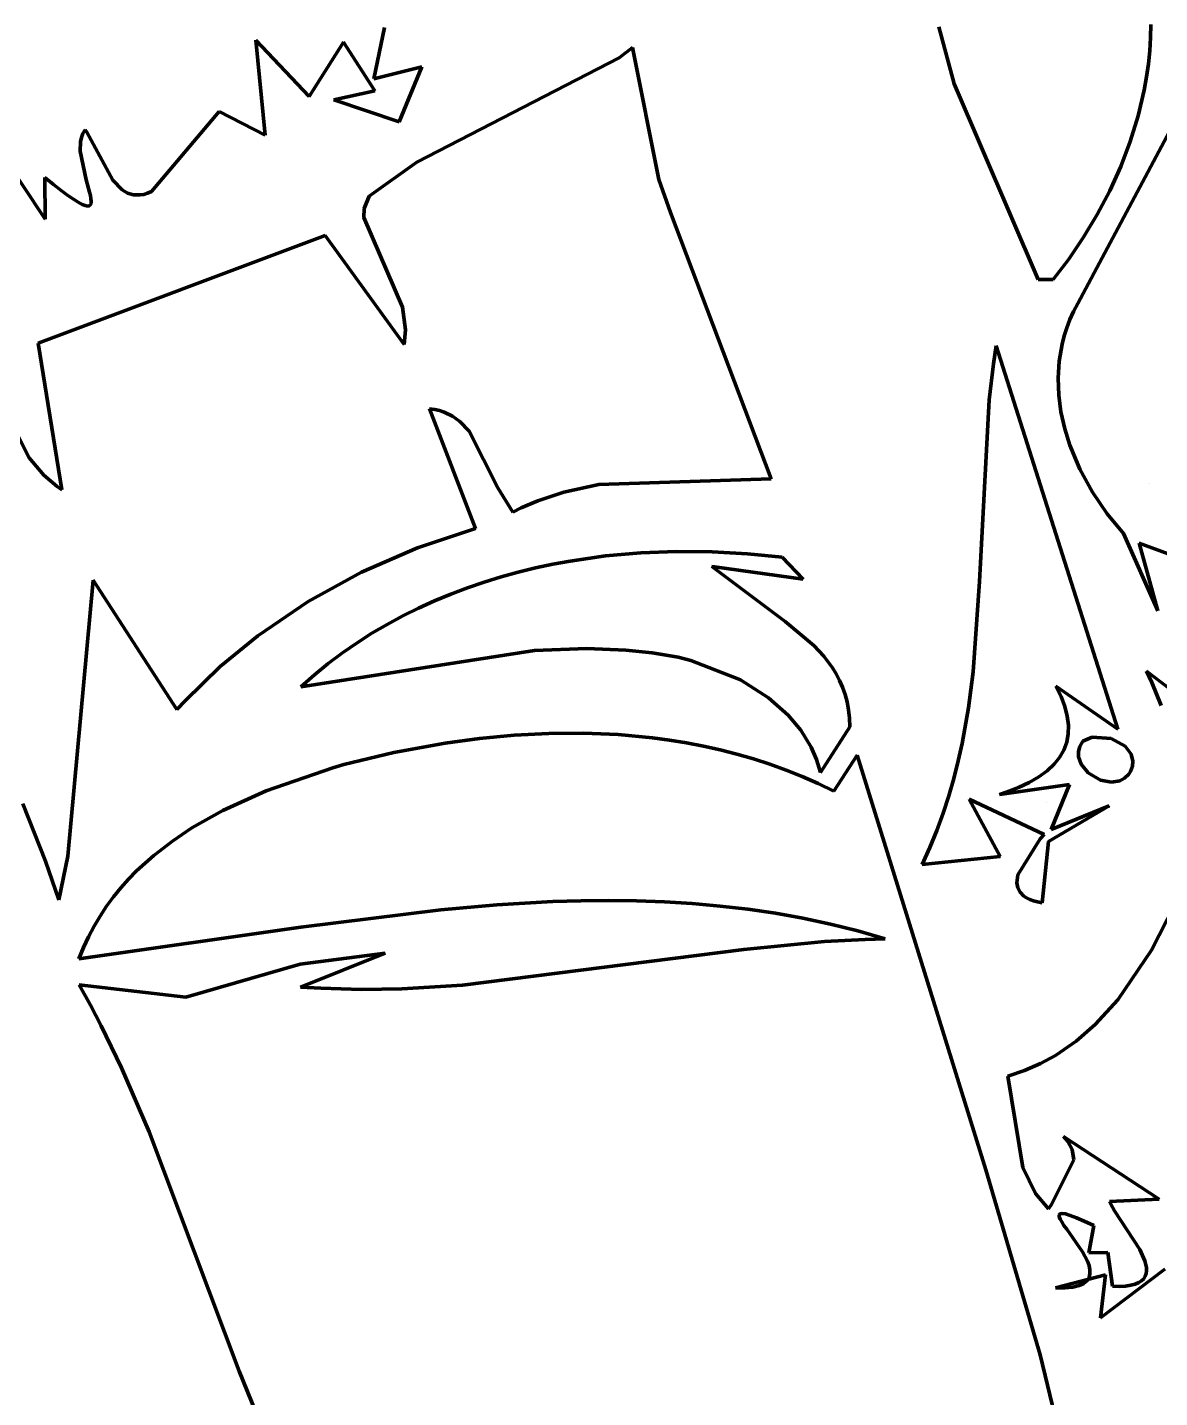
# Model space of a CAD drawing. Header units: millimetres. Extents: x 0 to 9.3, y 0 to 12.
# Drawn here: x 3.213 to 3.944, y 3.515 to 4.399 of the extents above; entities that cross this region are included whole.
import ezdxf

# ---------------------------------------------------------------- set-up
doc = ezdxf.new("R2010")
doc.units = ezdxf.units.MM
doc.layers.add('color#000000ff', color=7, linetype='CONTINUOUS', lineweight=100)
doc.layers.add('color#ffffffff', color=7, linetype='CONTINUOUS', lineweight=100)

msp = doc.modelspace()

# ---------------------------------------------------------------- linework, layer by layer
at = {"layer": 'color#000000ff'}
for p, q in [((3.43652, 4.36574), (3.4434, 4.39896)), ((3.80102, 4.39923), (3.81087, 4.36253)), ((3.9371, 4.38392), (3.9376, 4.39239)), ((3.9376, 4.39239), (3.93775, 4.40087)), ((3.36624, 4.32954), (3.3602, 4.39078)), ((3.3602, 4.39078), (3.39464, 4.35449)), ((3.39464, 4.35449), (3.41685, 4.38933)), ((3.41685, 4.38933), (3.43715, 4.35811)), ((3.60338, 4.38593), (3.59469, 4.37923)), ((3.6204, 4.30094), (3.60338, 4.38593)), ((3.93626, 4.37545), (3.9371, 4.38392)), ((3.59469, 4.37923), (3.46426, 4.312)), ((3.97703, 4.38305), (3.89075, 4.22089)), ((3.93508, 4.36699), (3.93626, 4.37545)), ((3.4674, 4.37344), (3.43652, 4.36574)), ((3.45272, 4.33799), (3.4674, 4.37344)), ((3.93358, 4.35857), (3.93508, 4.36699)), ((3.43715, 4.35811), (3.41073, 4.35232)), ((3.81087, 4.36253), (3.86516, 4.2364)), ((3.92965, 4.34185), (3.93358, 4.35857)), ((3.41073, 4.35232), (3.45272, 4.33799)), ((3.29301, 4.29306), (3.3366, 4.34478)), ((3.3366, 4.34478), (3.36624, 4.32954)), ((3.92457, 4.32537), (3.92965, 4.34185)), ((3.24781, 4.32794), (3.24874, 4.33055)), ((3.24874, 4.33055), (3.25006, 4.33296)), ((3.25006, 4.33296), (3.25121, 4.33146)), ((3.25121, 4.33146), (3.26809, 4.30048)), ((3.24702, 4.31919), (3.24724, 4.32515)), ((3.24724, 4.32515), (3.24781, 4.32794)), ((3.91842, 4.30922), (3.92457, 4.32537)), ((3.19456, 4.31998), (3.22441, 4.27517)), ((3.25072, 4.30066), (3.24702, 4.31919)), ((3.46426, 4.312), (3.43343, 4.29021)), ((3.91129, 4.29348), (3.91842, 4.30922)), ((3.22441, 4.27517), (3.22416, 4.30205)), ((3.22416, 4.30205), (3.22979, 4.29754)), ((3.22979, 4.29754), (3.23471, 4.29374)), ((3.25298, 4.29269), (3.25072, 4.30066)), ((3.26809, 4.30048), (3.27404, 4.29419)), ((3.62795, 4.27954), (3.6204, 4.30094)), ((3.23471, 4.29374), (3.23897, 4.2906)), ((3.23897, 4.2906), (3.2426, 4.28809)), ((3.2426, 4.28809), (3.24565, 4.28618)), ((3.25352, 4.29045), (3.25298, 4.29269)), ((3.25389, 4.28848), (3.25352, 4.29045)), ((3.25405, 4.2868), (3.25389, 4.28848)), ((3.25394, 4.28545), (3.25405, 4.2868)), ((3.27404, 4.29419), (3.27751, 4.29212)), ((3.27751, 4.29212), (3.28136, 4.29097)), ((3.28136, 4.29097), (3.28565, 4.29088)), ((3.28565, 4.29088), (3.28797, 4.29128)), ((3.28797, 4.29128), (3.29043, 4.292)), ((3.29043, 4.292), (3.29301, 4.29306)), ((3.43343, 4.29021), (3.43012, 4.28224)), ((3.90328, 4.27823), (3.91129, 4.29348)), ((3.24565, 4.28618), (3.24815, 4.28484)), ((3.24815, 4.28484), (3.25015, 4.28403)), ((3.25015, 4.28403), (3.25169, 4.28372)), ((3.25169, 4.28372), (3.25281, 4.28388)), ((3.25281, 4.28388), (3.25354, 4.28446)), ((3.25354, 4.28446), (3.25394, 4.28545)), ((3.43012, 4.28224), (3.4299, 4.27642)), ((3.69281, 4.10785), (3.62795, 4.27954)), ((3.89447, 4.26357), (3.90328, 4.27823)), ((3.4299, 4.27642), (3.45501, 4.21857)), ((3.40496, 4.26475), (3.21976, 4.19531)), ((3.45602, 4.19445), (3.40496, 4.26475)), ((3.88496, 4.24958), (3.89447, 4.26357)), ((3.87483, 4.23634), (3.88496, 4.24958)), ((3.86516, 4.2364), (3.87483, 4.23634)), ((3.45501, 4.21857), (3.45683, 4.20379)), ((3.88804, 4.21575), (3.88567, 4.21054)), ((3.89075, 4.22089), (3.88804, 4.21575)), ((3.88567, 4.21054), (3.88364, 4.20527)), ((3.45683, 4.20379), (3.45602, 4.19445)), ((3.88193, 4.19995), (3.88054, 4.19458)), ((3.88364, 4.20527), (3.88193, 4.19995)), ((3.21404, 4.12138), (3.1787, 4.19081)), ((3.21976, 4.19531), (3.23518, 4.10075)), ((3.83804, 4.19348), (3.8363, 4.18197)), ((3.91645, 3.94637), (3.83804, 4.19348)), ((3.88054, 4.19458), (3.87869, 4.18374)), ((3.8363, 4.18197), (3.83357, 4.15882)), ((3.87869, 4.18374), (3.878, 4.17281)), ((3.878, 4.17281), (3.87841, 4.16186)), ((3.83357, 4.15882), (3.82739, 4.04164)), ((3.87841, 4.16186), (3.87986, 4.15095)), ((3.50204, 4.07571), (3.47232, 4.15287)), ((3.47232, 4.15287), (3.47573, 4.15245)), ((3.47573, 4.15245), (3.47892, 4.15176)), ((3.47892, 4.15176), (3.4819, 4.15082)), ((3.4819, 4.15082), (3.48729, 4.14825)), ((3.48729, 4.14825), (3.49198, 4.14484)), ((3.49198, 4.14484), (3.49793, 4.13844)), ((3.87986, 4.15095), (3.88226, 4.14013)), ((3.49793, 4.13844), (3.51641, 4.10188)), ((3.88226, 4.14013), (3.88556, 4.12948)), ((3.88556, 4.12948), (3.89203, 4.11396)), ((3.22349, 4.1102), (3.21404, 4.12138)), ((3.23202, 4.10293), (3.22349, 4.1102)), ((3.89203, 4.11396), (3.90011, 4.09915)), ((3.23518, 4.10075), (3.23202, 4.10293)), ((3.51641, 4.10188), (3.52606, 4.08635)), ((3.559, 4.09919), (3.58172, 4.10413)), ((3.58172, 4.10413), (3.69281, 4.10785)), ((3.93688, 4.10478), (3.93688, 4.10478)), ((3.53144, 4.08901), (3.54233, 4.09368)), ((3.54233, 4.09368), (3.559, 4.09919)), ((3.90011, 4.09915), (3.90959, 4.08527)), ((3.52606, 4.08635), (3.53144, 4.08901)), ((3.90959, 4.08527), (3.92022, 4.07254)), ((3.46452, 4.06335), (3.50204, 4.07571)), ((3.92022, 4.07254), (3.94237, 4.02264)), ((3.94237, 4.02264), (3.9303, 4.06619)), ((3.9303, 4.06619), (3.9531, 4.05786)), ((3.42844, 4.04768), (3.46452, 4.06335)), ((3.58594, 4.05803), (3.5632, 4.05478)), ((3.60883, 4.06009), (3.58594, 4.05803)), ((3.63178, 4.06099), (3.60883, 4.06009)), ((3.65469, 4.06078), (3.63178, 4.06099)), ((3.67747, 4.05949), (3.65469, 4.06078)), ((3.70003, 4.05717), (3.67747, 4.05949)), ((3.71351, 4.04307), (3.70003, 4.05717)), ((3.39407, 4.02876), (3.42844, 4.04768)), ((3.54071, 4.05031), (3.52958, 4.0476)), ((3.55192, 4.0527), (3.54071, 4.05031)), ((3.5632, 4.05478), (3.55192, 4.0527)), ((3.70186, 4.01575), (3.65461, 4.05121)), ((3.65461, 4.05121), (3.65618, 4.05099)), ((3.65618, 4.05099), (3.71351, 4.04307)), ((3.2389, 3.86436), (3.25538, 4.04252)), ((3.25538, 4.04252), (3.30923, 3.95891)), ((3.50764, 4.04121), (3.49684, 4.03752)), ((3.51856, 4.04457), (3.50764, 4.04121)), ((3.52958, 4.0476), (3.51856, 4.04457)), ((3.82739, 4.04164), (3.82316, 3.98324)), ((3.48617, 4.03349), (3.47565, 4.02913)), ((3.49684, 4.03752), (3.48617, 4.03349)), ((3.36168, 4.00663), (3.39407, 4.02876)), ((3.46528, 4.02442), (3.45508, 4.01936)), ((3.47565, 4.02913), (3.46528, 4.02442)), ((3.44506, 4.01394), (3.43523, 4.00817)), ((3.45508, 4.01936), (3.44506, 4.01394)), ((3.7204, 4.00034), (3.70186, 4.01575)), ((3.33737, 3.98666), (3.36168, 4.00663)), ((3.43523, 4.00817), (3.4256, 4.00203)), ((3.38936, 3.97374), (3.54014, 3.99705)), ((3.41619, 3.99552), (3.40701, 3.98864)), ((3.4256, 4.00203), (3.41619, 3.99552)), ((3.54014, 3.99705), (3.57386, 3.99838)), ((3.57386, 3.99838), (3.59917, 3.99737)), ((3.59917, 3.99737), (3.61604, 3.99557)), ((3.61604, 3.99557), (3.63292, 3.99273)), ((3.72679, 3.99345), (3.7204, 4.00034)), ((3.31465, 3.9647), (3.33737, 3.98666)), ((3.40701, 3.98864), (3.39806, 3.98138)), ((3.63292, 3.99273), (3.64107, 3.99065)), ((3.64107, 3.99065), (3.67306, 3.97809)), ((3.73238, 3.98596), (3.72679, 3.99345)), ((3.73482, 3.98196), (3.73238, 3.98596)), ((3.39806, 3.98138), (3.38936, 3.97374)), ((3.67306, 3.97809), (3.6912, 3.96663)), ((3.73701, 3.97777), (3.73482, 3.98196)), ((3.73892, 3.97337), (3.73701, 3.97777)), ((3.82316, 3.98324), (3.82016, 3.96011)), ((3.93507, 3.98371), (3.93845, 3.9764)), ((4.15731, 3.81458), (3.93507, 3.98371)), ((3.74053, 3.96876), (3.73892, 3.97337)), ((3.74183, 3.96392), (3.74053, 3.96876)), ((3.8799, 3.96736), (3.87657, 3.97411)), ((3.87657, 3.97411), (3.91645, 3.94637)), ((3.93845, 3.9764), (3.94456, 3.96154)), ((3.30923, 3.95891), (3.31465, 3.9647)), ((3.6912, 3.96663), (3.70387, 3.95534)), ((3.74279, 3.95883), (3.74183, 3.96392)), ((3.82016, 3.96011), (3.8161, 3.93719)), ((3.88236, 3.9609), (3.8799, 3.96736)), ((3.88395, 3.95473), (3.88236, 3.9609)), ((3.70387, 3.95534), (3.71195, 3.94559)), ((3.74341, 3.95347), (3.74279, 3.95883)), ((3.74365, 3.94785), (3.74341, 3.95347)), ((3.88469, 3.94884), (3.88395, 3.95473)), ((3.52696, 3.94242), (3.50463, 3.94031)), ((3.54935, 3.94358), (3.52696, 3.94242)), ((3.57173, 3.94373), (3.54935, 3.94358)), ((3.59405, 3.94279), (3.57173, 3.94373)), ((3.61624, 3.94073), (3.59405, 3.94279)), ((3.71195, 3.94559), (3.71857, 3.93469)), ((3.72475, 3.91834), (3.74365, 3.94785)), ((3.88356, 3.93791), (3.88456, 3.94323)), ((3.88456, 3.94323), (3.88469, 3.94884)), ((3.48241, 3.9373), (3.44943, 3.93125)), ((3.50463, 3.94031), (3.48241, 3.9373)), ((3.62727, 3.93925), (3.61624, 3.94073)), ((3.63825, 3.93746), (3.62727, 3.93925)), ((3.64916, 3.93536), (3.63825, 3.93746)), ((3.66001, 3.93294), (3.64916, 3.93536)), ((3.67077, 3.93018), (3.66001, 3.93294)), ((3.71857, 3.93469), (3.72207, 3.92678)), ((3.8161, 3.93719), (3.81359, 3.92581)), ((3.87897, 3.92812), (3.8817, 3.93287)), ((3.8817, 3.93287), (3.88356, 3.93791)), ((3.89204, 3.93525), (3.89115, 3.93188)), ((3.89402, 3.93856), (3.89204, 3.93525)), ((3.90004, 3.94108), (3.89402, 3.93856)), ((3.91219, 3.94029), (3.90004, 3.94108)), ((3.92125, 3.93531), (3.91219, 3.94029)), ((3.9251, 3.93026), (3.92125, 3.93531)), ((3.44943, 3.93125), (3.41706, 3.92353)), ((3.68145, 3.92709), (3.67077, 3.93018)), ((3.69204, 3.92366), (3.68145, 3.92709)), ((3.72207, 3.92678), (3.72475, 3.91834)), ((3.74842, 3.92962), (3.73333, 3.90631)), ((3.83127, 3.66214), (3.74842, 3.92962)), ((3.81359, 3.92581), (3.81074, 3.9145)), ((3.87538, 3.92365), (3.87897, 3.92812)), ((3.89115, 3.93188), (3.89122, 3.92854)), ((3.89122, 3.92854), (3.89289, 3.92373)), ((3.92621, 3.92576), (3.9251, 3.93026)), ((3.92592, 3.92249), (3.92621, 3.92576)), ((3.40993, 3.92147), (3.36689, 3.90661)), ((3.41706, 3.92353), (3.40993, 3.92147)), ((3.70254, 3.91987), (3.69204, 3.92366)), ((3.71292, 3.91572), (3.70254, 3.91987)), ((3.72319, 3.91121), (3.71292, 3.91572)), ((3.85943, 3.91196), (3.86561, 3.91557)), ((3.86561, 3.91557), (3.87093, 3.91947)), ((3.87093, 3.91947), (3.87538, 3.92365)), ((3.89289, 3.92373), (3.89741, 3.91814)), ((3.89741, 3.91814), (3.90541, 3.91335)), ((3.92088, 3.91465), (3.92365, 3.91725)), ((3.92365, 3.91725), (3.92466, 3.91904)), ((3.92466, 3.91904), (3.92592, 3.92249)), ((3.36689, 3.90661), (3.33894, 3.89388)), ((3.73333, 3.90631), (3.72319, 3.91121)), ((3.81074, 3.9145), (3.80751, 3.90326)), ((3.88531, 3.91066), (3.84018, 3.90418)), ((3.84446, 3.90559), (3.85238, 3.90863)), ((3.85238, 3.90863), (3.85943, 3.91196)), ((3.87358, 3.88151), (3.88531, 3.91066)), ((3.90541, 3.91335), (3.91256, 3.91205)), ((3.91256, 3.91205), (3.91774, 3.91298)), ((3.91774, 3.91298), (3.92088, 3.91465)), ((3.21004, 3.89827), (3.22458, 3.86127)), ((3.80751, 3.90326), (3.80387, 3.89209)), ((3.84069, 3.86419), (3.82068, 3.90113)), ((3.82068, 3.90113), (3.86903, 3.87845)), ((3.84018, 3.90418), (3.84446, 3.90559)), ((3.87031, 3.89921), (3.87031, 3.89921)), ((3.33894, 3.89388), (3.31901, 3.88259)), ((3.80387, 3.89209), (3.7998, 3.881)), ((3.87189, 3.87394), (3.91087, 3.89689)), ((3.91087, 3.89689), (3.87358, 3.88151)), ((3.31901, 3.88259), (3.30642, 3.87414)), ((3.7998, 3.881), (3.79527, 3.87)), ((3.30642, 3.87414), (3.29451, 3.86492)), ((3.86646, 3.87551), (3.85207, 3.85234)), ((3.86903, 3.87845), (3.86646, 3.87551)), ((3.86771, 3.83441), (3.87189, 3.87394)), ((3.2331, 3.83626), (3.2389, 3.86436)), ((3.29451, 3.86492), (3.28339, 3.85486)), ((3.79527, 3.87), (3.79025, 3.85909)), ((3.79025, 3.85909), (3.84069, 3.86419)), ((3.22458, 3.86127), (3.2331, 3.83626)), ((3.28339, 3.85486), (3.27816, 3.8495)), ((3.27816, 3.8495), (3.27318, 3.84393)), ((3.85207, 3.85234), (3.85142, 3.84717)), ((3.85142, 3.84717), (3.85198, 3.844)), ((3.26845, 3.83812), (3.26398, 3.83207)), ((3.27318, 3.84393), (3.26845, 3.83812)), ((3.55192, 3.8351), (3.56996, 3.83563)), ((3.56996, 3.83563), (3.58798, 3.8358)), ((3.58798, 3.8358), (3.60599, 3.83557)), ((3.60599, 3.83557), (3.62397, 3.83493)), ((3.85198, 3.844), (3.85346, 3.84113)), ((3.85346, 3.84113), (3.856, 3.83863)), ((3.856, 3.83863), (3.8577, 3.83753)), ((3.8577, 3.83753), (3.85971, 3.83656)), ((3.85971, 3.83656), (3.86203, 3.83571)), ((3.86203, 3.83571), (3.8647, 3.83499)), ((3.26398, 3.83207), (3.2598, 3.82579)), ((3.3894, 3.81865), (3.47966, 3.8299)), ((3.47966, 3.8299), (3.5158, 3.83306)), ((3.5158, 3.83306), (3.55192, 3.8351)), ((3.62397, 3.83493), (3.64192, 3.83383)), ((3.64192, 3.83383), (3.65984, 3.83225)), ((3.65984, 3.83225), (3.67772, 3.83017)), ((3.67772, 3.83017), (3.69557, 3.82755)), ((3.69557, 3.82755), (3.71338, 3.82436)), ((3.8647, 3.83499), (3.86771, 3.83441)), ((3.95342, 3.8332), (3.93825, 3.80369)), ((3.24616, 3.79811), (3.3894, 3.81865)), ((3.25591, 3.81925), (3.25233, 3.81247)), ((3.2598, 3.82579), (3.25591, 3.81925)), ((3.71338, 3.82436), (3.73114, 3.82058)), ((3.73114, 3.82058), (3.74885, 3.81617)), ((3.25233, 3.81247), (3.24908, 3.80542)), ((3.72732, 3.80929), (3.67527, 3.80425)), ((3.75343, 3.81073), (3.72732, 3.80929)), ((3.74885, 3.81617), (3.76651, 3.81112)), ((3.76651, 3.81112), (3.75343, 3.81073)), ((3.24908, 3.80542), (3.24616, 3.79811)), ((3.44372, 3.80191), (3.38892, 3.7948)), ((3.38921, 3.77997), (3.44372, 3.80191)), ((3.67527, 3.80425), (3.49362, 3.78129)), ((3.93825, 3.80369), (3.91665, 3.77182)), ((3.38892, 3.7948), (3.31509, 3.77337)), ((3.31509, 3.77337), (3.24631, 3.78141)), ((3.24631, 3.78141), (3.25356, 3.76823)), ((3.40232, 3.77917), (3.38921, 3.77997)), ((3.42848, 3.77849), (3.40232, 3.77917)), ((3.45458, 3.77893), (3.42848, 3.77849)), ((3.49362, 3.78129), (3.45458, 3.77893)), ((3.25356, 3.76823), (3.26051, 3.75492)), ((3.91665, 3.77182), (3.90199, 3.75577)), ((3.26051, 3.75492), (3.27357, 3.72794)), ((3.90199, 3.75577), (3.88973, 3.74513)), ((3.88973, 3.74513), (3.87629, 3.7359)), ((3.86663, 3.73063), (3.85637, 3.72614)), ((3.87629, 3.7359), (3.86663, 3.73063)), ((3.27357, 3.72794), (3.29145, 3.68671)), ((3.85637, 3.72614), (3.8455, 3.72248)), ((3.8455, 3.72248), (3.85518, 3.66367)), ((3.29145, 3.68671), (3.34953, 3.53229)), ((3.88437, 3.68029), (3.88139, 3.68356)), ((3.88139, 3.68356), (3.9433, 3.64308)), ((3.88716, 3.67532), (3.88437, 3.68029)), ((3.87367, 3.63975), (3.88822, 3.66862)), ((3.88822, 3.66862), (3.88716, 3.67532)), ((3.86637, 3.54274), (3.83127, 3.66214)), ((3.85518, 3.66367), (3.86353, 3.64694)), ((3.86353, 3.64694), (3.87187, 3.63689)), ((3.9433, 3.64308), (3.91112, 3.64177)), ((3.91112, 3.64177), (3.91205, 3.63986)), ((3.87187, 3.63689), (3.87367, 3.63975)), ((3.8793, 3.63371), (3.87869, 3.63301)), ((3.87869, 3.63301), (3.87873, 3.63187)), ((3.88062, 3.63393), (3.8793, 3.63371)), ((3.88276, 3.63362), (3.88062, 3.63393)), ((3.88578, 3.63274), (3.88276, 3.63362)), ((3.88979, 3.63125), (3.88578, 3.63274)), ((3.91205, 3.63986), (3.91448, 3.63564)), ((3.91448, 3.63564), (3.9307, 3.61071)), ((3.87873, 3.63187), (3.87931, 3.63034)), ((3.87931, 3.63034), (3.88037, 3.62846)), ((3.88037, 3.62846), (3.88181, 3.62628)), ((3.88181, 3.62628), (3.88354, 3.62384)), ((3.88354, 3.62384), (3.89372, 3.60932)), ((3.89486, 3.6291), (3.88979, 3.63125)), ((3.90107, 3.62624), (3.89486, 3.6291)), ((3.89787, 3.60867), (3.90107, 3.62624)), ((3.89372, 3.60932), (3.8969, 3.60326)), ((3.91017, 3.60875), (3.89787, 3.60867)), ((3.91304, 3.58698), (3.91017, 3.60875)), ((3.9307, 3.61071), (3.93399, 3.60346)), ((3.8969, 3.60326), (3.89796, 3.60035)), ((3.89796, 3.60035), (3.89855, 3.59759)), ((3.89855, 3.59759), (3.89859, 3.59502)), ((3.9054, 3.56662), (3.94685, 3.59804)), ((3.93399, 3.60346), (3.93503, 3.59907)), ((3.93512, 3.59705), (3.93488, 3.59517)), ((3.93503, 3.59907), (3.93512, 3.59705)), ((3.87628, 3.586), (3.90851, 3.59448)), ((3.89455, 3.58887), (3.89153, 3.58749)), ((3.89668, 3.59061), (3.89455, 3.58887)), ((3.898, 3.59268), (3.89668, 3.59061)), ((3.89859, 3.59502), (3.898, 3.59268)), ((3.90851, 3.59448), (3.9054, 3.56662)), ((3.92771, 3.58838), (3.92488, 3.58765)), ((3.93004, 3.58934), (3.92771, 3.58838)), ((3.93189, 3.59052), (3.93004, 3.58934)), ((3.93329, 3.59189), (3.93189, 3.59052)), ((3.93428, 3.59345), (3.93329, 3.59189)), ((3.93488, 3.59517), (3.93428, 3.59345)), ((3.88248, 3.58601), (3.87628, 3.586)), ((3.88754, 3.58653), (3.88248, 3.58601)), ((3.89153, 3.58749), (3.88754, 3.58653)), ((3.91757, 3.58694), (3.91304, 3.58698)), ((3.92151, 3.58716), (3.91757, 3.58694)), ((3.92488, 3.58765), (3.92151, 3.58716)), ((3.87748, 3.49736), (3.86637, 3.54274)), ((3.34953, 3.53229), (3.37211, 3.47682))]:
    msp.add_line(p, q, dxfattribs=at)
at = {"layer": 'color#ffffffff'}
for p, q in [((3.4434, 4.39896), (3.43652, 4.36574)), ((3.81087, 4.36253), (3.80102, 4.39923)), ((3.9376, 4.39239), (3.9371, 4.38392)), ((3.93775, 4.40087), (3.9376, 4.39239)), ((3.39464, 4.35449), (3.3602, 4.39078)), ((3.3602, 4.39078), (3.36624, 4.32954)), ((3.41685, 4.38933), (3.39464, 4.35449)), ((3.43715, 4.35811), (3.41685, 4.38933)), ((3.59469, 4.37923), (3.60338, 4.38593)), ((3.60338, 4.38593), (3.6204, 4.30094)), ((3.9371, 4.38392), (3.93626, 4.37545)), ((3.46426, 4.312), (3.59469, 4.37923)), ((3.89075, 4.22089), (3.97703, 4.38305)), ((3.93626, 4.37545), (3.93508, 4.36699)), ((3.43652, 4.36574), (3.4674, 4.37344)), ((3.4674, 4.37344), (3.45272, 4.33799)), ((3.93508, 4.36699), (3.93358, 4.35857)), ((3.41073, 4.35232), (3.43715, 4.35811)), ((3.86516, 4.2364), (3.81087, 4.36253)), ((3.93358, 4.35857), (3.92965, 4.34185)), ((3.45272, 4.33799), (3.41073, 4.35232)), ((3.3366, 4.34478), (3.29301, 4.29306)), ((3.36624, 4.32954), (3.3366, 4.34478)), ((3.92965, 4.34185), (3.92457, 4.32537)), ((3.24874, 4.33055), (3.24781, 4.32794)), ((3.25006, 4.33296), (3.24874, 4.33055)), ((3.25121, 4.33146), (3.25006, 4.33296)), ((3.26809, 4.30048), (3.25121, 4.33146)), ((3.24724, 4.32515), (3.24702, 4.31919)), ((3.24781, 4.32794), (3.24724, 4.32515)), ((3.92457, 4.32537), (3.91842, 4.30922)), ((3.22441, 4.27517), (3.19456, 4.31998)), ((3.24702, 4.31919), (3.25072, 4.30066)), ((3.43343, 4.29021), (3.46426, 4.312)), ((3.91842, 4.30922), (3.91129, 4.29348)), ((3.22979, 4.29754), (3.22416, 4.30205)), ((3.22416, 4.30205), (3.22441, 4.27517)), ((3.23471, 4.29374), (3.22979, 4.29754)), ((3.25072, 4.30066), (3.25298, 4.29269)), ((3.27404, 4.29419), (3.26809, 4.30048)), ((3.6204, 4.30094), (3.62795, 4.27954)), ((3.23897, 4.2906), (3.23471, 4.29374)), ((3.2426, 4.28809), (3.23897, 4.2906)), ((3.24565, 4.28618), (3.2426, 4.28809)), ((3.25298, 4.29269), (3.25352, 4.29045)), ((3.25352, 4.29045), (3.25389, 4.28848)), ((3.25389, 4.28848), (3.25405, 4.2868)), ((3.25405, 4.2868), (3.25394, 4.28545)), ((3.27751, 4.29212), (3.27404, 4.29419)), ((3.28136, 4.29097), (3.27751, 4.29212)), ((3.28565, 4.29088), (3.28136, 4.29097)), ((3.28797, 4.29128), (3.28565, 4.29088)), ((3.29043, 4.292), (3.28797, 4.29128)), ((3.29301, 4.29306), (3.29043, 4.292)), ((3.43012, 4.28224), (3.43343, 4.29021)), ((3.91129, 4.29348), (3.90328, 4.27823)), ((3.24815, 4.28484), (3.24565, 4.28618)), ((3.25015, 4.28403), (3.24815, 4.28484)), ((3.25169, 4.28372), (3.25015, 4.28403)), ((3.25281, 4.28388), (3.25169, 4.28372)), ((3.25354, 4.28446), (3.25281, 4.28388)), ((3.25394, 4.28545), (3.25354, 4.28446)), ((3.4299, 4.27642), (3.43012, 4.28224)), ((3.62795, 4.27954), (3.69281, 4.10785)), ((3.90328, 4.27823), (3.89447, 4.26357)), ((3.45501, 4.21857), (3.4299, 4.27642)), ((3.21976, 4.19531), (3.40496, 4.26475)), ((3.40496, 4.26475), (3.45602, 4.19445)), ((3.89447, 4.26357), (3.88496, 4.24958)), ((3.88496, 4.24958), (3.87483, 4.23634)), ((3.87483, 4.23634), (3.86516, 4.2364)), ((3.45683, 4.20379), (3.45501, 4.21857)), ((3.88567, 4.21054), (3.88804, 4.21575)), ((3.88804, 4.21575), (3.89075, 4.22089)), ((3.88364, 4.20527), (3.88567, 4.21054)), ((3.45602, 4.19445), (3.45683, 4.20379)), ((3.88054, 4.19458), (3.88193, 4.19995)), ((3.88193, 4.19995), (3.88364, 4.20527)), ((3.1787, 4.19081), (3.21404, 4.12138)), ((3.23518, 4.10075), (3.21976, 4.19531)), ((3.8363, 4.18197), (3.83804, 4.19348)), ((3.83804, 4.19348), (3.91645, 3.94637)), ((3.87869, 4.18374), (3.88054, 4.19458)), ((3.83357, 4.15882), (3.8363, 4.18197)), ((3.878, 4.17281), (3.87869, 4.18374)), ((3.87841, 4.16186), (3.878, 4.17281)), ((3.82739, 4.04164), (3.83357, 4.15882)), ((3.87986, 4.15095), (3.87841, 4.16186)), ((3.47573, 4.15245), (3.47232, 4.15287)), ((3.47232, 4.15287), (3.50204, 4.07571)), ((3.47892, 4.15176), (3.47573, 4.15245)), ((3.4819, 4.15082), (3.47892, 4.15176)), ((3.48729, 4.14825), (3.4819, 4.15082)), ((3.49198, 4.14484), (3.48729, 4.14825)), ((3.49793, 4.13844), (3.49198, 4.14484)), ((3.88226, 4.14013), (3.87986, 4.15095)), ((3.51641, 4.10188), (3.49793, 4.13844)), ((3.88556, 4.12948), (3.88226, 4.14013)), ((3.89203, 4.11396), (3.88556, 4.12948)), ((3.21404, 4.12138), (3.22349, 4.1102)), ((3.22349, 4.1102), (3.23202, 4.10293)), ((3.90011, 4.09915), (3.89203, 4.11396)), ((3.23202, 4.10293), (3.23518, 4.10075)), ((3.52606, 4.08635), (3.51641, 4.10188)), ((3.58172, 4.10413), (3.559, 4.09919)), ((3.69281, 4.10785), (3.58172, 4.10413)), ((3.93688, 4.10478), (3.93688, 4.10478)), ((3.54233, 4.09368), (3.53144, 4.08901)), ((3.559, 4.09919), (3.54233, 4.09368)), ((3.90959, 4.08527), (3.90011, 4.09915)), ((3.53144, 4.08901), (3.52606, 4.08635)), ((3.92022, 4.07254), (3.90959, 4.08527)), ((3.50204, 4.07571), (3.46452, 4.06335)), ((3.94237, 4.02264), (3.92022, 4.07254)), ((3.9531, 4.05786), (3.9303, 4.06619)), ((3.9303, 4.06619), (3.94237, 4.02264)), ((3.46452, 4.06335), (3.42844, 4.04768)), ((3.5632, 4.05478), (3.58594, 4.05803)), ((3.58594, 4.05803), (3.60883, 4.06009)), ((3.60883, 4.06009), (3.63178, 4.06099)), ((3.63178, 4.06099), (3.65469, 4.06078)), ((3.65469, 4.06078), (3.67747, 4.05949)), ((3.67747, 4.05949), (3.70003, 4.05717)), ((3.70003, 4.05717), (3.71351, 4.04307)), ((3.42844, 4.04768), (3.39407, 4.02876)), ((3.52958, 4.0476), (3.54071, 4.05031)), ((3.54071, 4.05031), (3.55192, 4.0527)), ((3.55192, 4.0527), (3.5632, 4.05478)), ((3.65618, 4.05099), (3.65461, 4.05121)), ((3.65461, 4.05121), (3.70186, 4.01575)), ((3.71351, 4.04307), (3.65618, 4.05099)), ((3.25538, 4.04252), (3.2389, 3.86436)), ((3.30923, 3.95891), (3.25538, 4.04252)), ((3.49684, 4.03752), (3.50764, 4.04121)), ((3.50764, 4.04121), (3.51856, 4.04457)), ((3.51856, 4.04457), (3.52958, 4.0476)), ((3.82316, 3.98324), (3.82739, 4.04164)), ((3.47565, 4.02913), (3.48617, 4.03349)), ((3.48617, 4.03349), (3.49684, 4.03752)), ((3.39407, 4.02876), (3.36168, 4.00663)), ((3.45508, 4.01936), (3.46528, 4.02442)), ((3.46528, 4.02442), (3.47565, 4.02913)), ((3.43523, 4.00817), (3.44506, 4.01394)), ((3.44506, 4.01394), (3.45508, 4.01936)), ((3.70186, 4.01575), (3.7204, 4.00034)), ((3.36168, 4.00663), (3.33737, 3.98666)), ((3.4256, 4.00203), (3.43523, 4.00817)), ((3.54014, 3.99705), (3.38936, 3.97374)), ((3.40701, 3.98864), (3.41619, 3.99552)), ((3.41619, 3.99552), (3.4256, 4.00203)), ((3.57386, 3.99838), (3.54014, 3.99705)), ((3.59917, 3.99737), (3.57386, 3.99838)), ((3.61604, 3.99557), (3.59917, 3.99737)), ((3.63292, 3.99273), (3.61604, 3.99557)), ((3.7204, 4.00034), (3.72679, 3.99345)), ((3.33737, 3.98666), (3.31465, 3.9647)), ((3.39806, 3.98138), (3.40701, 3.98864)), ((3.64107, 3.99065), (3.63292, 3.99273)), ((3.67306, 3.97809), (3.64107, 3.99065)), ((3.72679, 3.99345), (3.73238, 3.98596)), ((3.73238, 3.98596), (3.73482, 3.98196)), ((3.38936, 3.97374), (3.39806, 3.98138)), ((3.6912, 3.96663), (3.67306, 3.97809)), ((3.73482, 3.98196), (3.73701, 3.97777)), ((3.73701, 3.97777), (3.73892, 3.97337)), ((3.82016, 3.96011), (3.82316, 3.98324)), ((3.93507, 3.98371), (4.15731, 3.81458)), ((3.93845, 3.9764), (3.93507, 3.98371)), ((3.73892, 3.97337), (3.74053, 3.96876)), ((3.74053, 3.96876), (3.74183, 3.96392)), ((3.91645, 3.94637), (3.87657, 3.97411)), ((3.87657, 3.97411), (3.8799, 3.96736)), ((3.94456, 3.96154), (3.93845, 3.9764)), ((3.31465, 3.9647), (3.30923, 3.95891)), ((3.70387, 3.95534), (3.6912, 3.96663)), ((3.74183, 3.96392), (3.74279, 3.95883)), ((3.8161, 3.93719), (3.82016, 3.96011)), ((3.8799, 3.96736), (3.88236, 3.9609)), ((3.88236, 3.9609), (3.88395, 3.95473)), ((3.71195, 3.94559), (3.70387, 3.95534)), ((3.74279, 3.95883), (3.74341, 3.95347)), ((3.74341, 3.95347), (3.74365, 3.94785)), ((3.88395, 3.95473), (3.88469, 3.94884)), ((3.50463, 3.94031), (3.52696, 3.94242)), ((3.52696, 3.94242), (3.54935, 3.94358)), ((3.54935, 3.94358), (3.57173, 3.94373)), ((3.57173, 3.94373), (3.59405, 3.94279)), ((3.59405, 3.94279), (3.61624, 3.94073)), ((3.71857, 3.93469), (3.71195, 3.94559)), ((3.74365, 3.94785), (3.72475, 3.91834)), ((3.88456, 3.94323), (3.88356, 3.93791)), ((3.88469, 3.94884), (3.88456, 3.94323)), ((3.44943, 3.93125), (3.48241, 3.9373)), ((3.48241, 3.9373), (3.50463, 3.94031)), ((3.61624, 3.94073), (3.62727, 3.93925)), ((3.62727, 3.93925), (3.63825, 3.93746)), ((3.63825, 3.93746), (3.64916, 3.93536)), ((3.64916, 3.93536), (3.66001, 3.93294)), ((3.66001, 3.93294), (3.67077, 3.93018)), ((3.72207, 3.92678), (3.71857, 3.93469)), ((3.81359, 3.92581), (3.8161, 3.93719)), ((3.8817, 3.93287), (3.87897, 3.92812)), ((3.88356, 3.93791), (3.8817, 3.93287)), ((3.89115, 3.93188), (3.89204, 3.93525)), ((3.89204, 3.93525), (3.89402, 3.93856)), ((3.89402, 3.93856), (3.90004, 3.94108)), ((3.90004, 3.94108), (3.91219, 3.94029)), ((3.91219, 3.94029), (3.92125, 3.93531)), ((3.92125, 3.93531), (3.9251, 3.93026)), ((3.41706, 3.92353), (3.44943, 3.93125)), ((3.67077, 3.93018), (3.68145, 3.92709)), ((3.68145, 3.92709), (3.69204, 3.92366)), ((3.72475, 3.91834), (3.72207, 3.92678)), ((3.73333, 3.90631), (3.74842, 3.92962)), ((3.74842, 3.92962), (3.83127, 3.66214)), ((3.81074, 3.9145), (3.81359, 3.92581)), ((3.87897, 3.92812), (3.87538, 3.92365)), ((3.89122, 3.92854), (3.89115, 3.93188)), ((3.89289, 3.92373), (3.89122, 3.92854)), ((3.9251, 3.93026), (3.92621, 3.92576)), ((3.92621, 3.92576), (3.92592, 3.92249)), ((3.36689, 3.90661), (3.40993, 3.92147)), ((3.40993, 3.92147), (3.41706, 3.92353)), ((3.69204, 3.92366), (3.70254, 3.91987)), ((3.70254, 3.91987), (3.71292, 3.91572)), ((3.71292, 3.91572), (3.72319, 3.91121)), ((3.86561, 3.91557), (3.85943, 3.91196)), ((3.87093, 3.91947), (3.86561, 3.91557)), ((3.87538, 3.92365), (3.87093, 3.91947)), ((3.89741, 3.91814), (3.89289, 3.92373)), ((3.90541, 3.91335), (3.89741, 3.91814)), ((3.92365, 3.91725), (3.92088, 3.91465)), ((3.92466, 3.91904), (3.92365, 3.91725)), ((3.92592, 3.92249), (3.92466, 3.91904)), ((3.33894, 3.89388), (3.36689, 3.90661)), ((3.72319, 3.91121), (3.73333, 3.90631)), ((3.80751, 3.90326), (3.81074, 3.9145)), ((3.84018, 3.90418), (3.88531, 3.91066)), ((3.85238, 3.90863), (3.84446, 3.90559)), ((3.85943, 3.91196), (3.85238, 3.90863)), ((3.88531, 3.91066), (3.87358, 3.88151)), ((3.91256, 3.91205), (3.90541, 3.91335)), ((3.91774, 3.91298), (3.91256, 3.91205)), ((3.92088, 3.91465), (3.91774, 3.91298)), ((3.22458, 3.86127), (3.21004, 3.89827)), ((3.80387, 3.89209), (3.80751, 3.90326)), ((3.86903, 3.87845), (3.82068, 3.90113)), ((3.82068, 3.90113), (3.84069, 3.86419)), ((3.84446, 3.90559), (3.84018, 3.90418)), ((3.87031, 3.89921), (3.87031, 3.89921)), ((3.31901, 3.88259), (3.33894, 3.89388)), ((3.7998, 3.881), (3.80387, 3.89209)), ((3.91087, 3.89689), (3.87189, 3.87394)), ((3.87358, 3.88151), (3.91087, 3.89689)), ((3.30642, 3.87414), (3.31901, 3.88259)), ((3.79527, 3.87), (3.7998, 3.881)), ((3.29451, 3.86492), (3.30642, 3.87414)), ((3.85207, 3.85234), (3.86646, 3.87551)), ((3.86646, 3.87551), (3.86903, 3.87845)), ((3.87189, 3.87394), (3.86771, 3.83441)), ((3.2389, 3.86436), (3.2331, 3.83626)), ((3.28339, 3.85486), (3.29451, 3.86492)), ((3.79025, 3.85909), (3.79527, 3.87)), ((3.84069, 3.86419), (3.79025, 3.85909)), ((3.2331, 3.83626), (3.22458, 3.86127)), ((3.27816, 3.8495), (3.28339, 3.85486)), ((3.27318, 3.84393), (3.27816, 3.8495)), ((3.85142, 3.84717), (3.85207, 3.85234)), ((3.85198, 3.844), (3.85142, 3.84717)), ((3.26398, 3.83207), (3.26845, 3.83812)), ((3.26845, 3.83812), (3.27318, 3.84393)), ((3.56996, 3.83563), (3.55192, 3.8351)), ((3.58798, 3.8358), (3.56996, 3.83563)), ((3.60599, 3.83557), (3.58798, 3.8358)), ((3.62397, 3.83493), (3.60599, 3.83557)), ((3.85346, 3.84113), (3.85198, 3.844)), ((3.856, 3.83863), (3.85346, 3.84113)), ((3.8577, 3.83753), (3.856, 3.83863)), ((3.85971, 3.83656), (3.8577, 3.83753)), ((3.86203, 3.83571), (3.85971, 3.83656)), ((3.8647, 3.83499), (3.86203, 3.83571)), ((3.2598, 3.82579), (3.26398, 3.83207)), ((3.47966, 3.8299), (3.3894, 3.81865)), ((3.5158, 3.83306), (3.47966, 3.8299)), ((3.55192, 3.8351), (3.5158, 3.83306)), ((3.64192, 3.83383), (3.62397, 3.83493)), ((3.65984, 3.83225), (3.64192, 3.83383)), ((3.67772, 3.83017), (3.65984, 3.83225)), ((3.69557, 3.82755), (3.67772, 3.83017)), ((3.71338, 3.82436), (3.69557, 3.82755)), ((3.86771, 3.83441), (3.8647, 3.83499)), ((3.93825, 3.80369), (3.95342, 3.8332)), ((3.3894, 3.81865), (3.24616, 3.79811)), ((3.25233, 3.81247), (3.25591, 3.81925)), ((3.25591, 3.81925), (3.2598, 3.82579)), ((3.73114, 3.82058), (3.71338, 3.82436)), ((3.74885, 3.81617), (3.73114, 3.82058)), ((3.24908, 3.80542), (3.25233, 3.81247)), ((3.67527, 3.80425), (3.72732, 3.80929)), ((3.72732, 3.80929), (3.75343, 3.81073)), ((3.76651, 3.81112), (3.74885, 3.81617)), ((3.75343, 3.81073), (3.76651, 3.81112)), ((3.24616, 3.79811), (3.24908, 3.80542)), ((3.38892, 3.7948), (3.44372, 3.80191)), ((3.44372, 3.80191), (3.38921, 3.77997)), ((3.49362, 3.78129), (3.67527, 3.80425)), ((3.91665, 3.77182), (3.93825, 3.80369)), ((3.31509, 3.77337), (3.38892, 3.7948)), ((3.25356, 3.76823), (3.24631, 3.78141)), ((3.24631, 3.78141), (3.31509, 3.77337)), ((3.38921, 3.77997), (3.40232, 3.77917)), ((3.40232, 3.77917), (3.42848, 3.77849)), ((3.42848, 3.77849), (3.45458, 3.77893)), ((3.45458, 3.77893), (3.49362, 3.78129)), ((3.26051, 3.75492), (3.25356, 3.76823)), ((3.90199, 3.75577), (3.91665, 3.77182)), ((3.27357, 3.72794), (3.26051, 3.75492)), ((3.88973, 3.74513), (3.90199, 3.75577)), ((3.87629, 3.7359), (3.88973, 3.74513)), ((3.85637, 3.72614), (3.86663, 3.73063)), ((3.86663, 3.73063), (3.87629, 3.7359)), ((3.29145, 3.68671), (3.27357, 3.72794)), ((3.8455, 3.72248), (3.85637, 3.72614)), ((3.85518, 3.66367), (3.8455, 3.72248)), ((3.34953, 3.53229), (3.29145, 3.68671)), ((3.9433, 3.64308), (3.88139, 3.68356)), ((3.88139, 3.68356), (3.88437, 3.68029)), ((3.88437, 3.68029), (3.88716, 3.67532)), ((3.88822, 3.66862), (3.87367, 3.63975)), ((3.88716, 3.67532), (3.88822, 3.66862)), ((3.83127, 3.66214), (3.86637, 3.54274)), ((3.86353, 3.64694), (3.85518, 3.66367)), ((3.87187, 3.63689), (3.86353, 3.64694)), ((3.91112, 3.64177), (3.9433, 3.64308)), ((3.91205, 3.63986), (3.91112, 3.64177)), ((3.87367, 3.63975), (3.87187, 3.63689)), ((3.87869, 3.63301), (3.8793, 3.63371)), ((3.87873, 3.63187), (3.87869, 3.63301)), ((3.8793, 3.63371), (3.88062, 3.63393)), ((3.88062, 3.63393), (3.88276, 3.63362)), ((3.88276, 3.63362), (3.88578, 3.63274)), ((3.88578, 3.63274), (3.88979, 3.63125)), ((3.91448, 3.63564), (3.91205, 3.63986)), ((3.9307, 3.61071), (3.91448, 3.63564)), ((3.87931, 3.63034), (3.87873, 3.63187)), ((3.88037, 3.62846), (3.87931, 3.63034)), ((3.88181, 3.62628), (3.88037, 3.62846)), ((3.88354, 3.62384), (3.88181, 3.62628)), ((3.89372, 3.60932), (3.88354, 3.62384)), ((3.88979, 3.63125), (3.89486, 3.6291)), ((3.89486, 3.6291), (3.90107, 3.62624)), ((3.90107, 3.62624), (3.89787, 3.60867)), ((3.8969, 3.60326), (3.89372, 3.60932)), ((3.89787, 3.60867), (3.91017, 3.60875)), ((3.91017, 3.60875), (3.91304, 3.58698)), ((3.93399, 3.60346), (3.9307, 3.61071)), ((3.89796, 3.60035), (3.8969, 3.60326)), ((3.89855, 3.59759), (3.89796, 3.60035)), ((3.89859, 3.59502), (3.89855, 3.59759)), ((3.94685, 3.59804), (3.9054, 3.56662)), ((3.93503, 3.59907), (3.93399, 3.60346)), ((3.93488, 3.59517), (3.93512, 3.59705)), ((3.93512, 3.59705), (3.93503, 3.59907)), ((3.90851, 3.59448), (3.87628, 3.586)), ((3.89153, 3.58749), (3.89455, 3.58887)), ((3.89455, 3.58887), (3.89668, 3.59061)), ((3.89668, 3.59061), (3.898, 3.59268)), ((3.898, 3.59268), (3.89859, 3.59502)), ((3.9054, 3.56662), (3.90851, 3.59448)), ((3.92488, 3.58765), (3.92771, 3.58838)), ((3.92771, 3.58838), (3.93004, 3.58934)), ((3.93004, 3.58934), (3.93189, 3.59052)), ((3.93189, 3.59052), (3.93329, 3.59189)), ((3.93329, 3.59189), (3.93428, 3.59345)), ((3.93428, 3.59345), (3.93488, 3.59517)), ((3.87628, 3.586), (3.88248, 3.58601)), ((3.88248, 3.58601), (3.88754, 3.58653)), ((3.88754, 3.58653), (3.89153, 3.58749)), ((3.91304, 3.58698), (3.91757, 3.58694)), ((3.91757, 3.58694), (3.92151, 3.58716)), ((3.92151, 3.58716), (3.92488, 3.58765)), ((3.86637, 3.54274), (3.87748, 3.49736)), ((3.37211, 3.47682), (3.34953, 3.53229))]:
    msp.add_line(p, q, dxfattribs=at)

doc.saveas('drawing.dxf')
